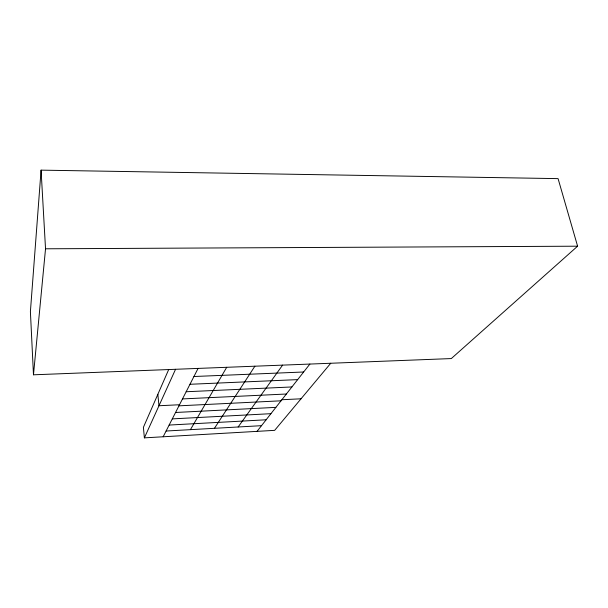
<?xml version="1.0" encoding="UTF-8"?>
<svg xmlns="http://www.w3.org/2000/svg" width="608" height="608" viewBox="0 0 608 608"><rect width="100%" height="100%" fill="white"/><g stroke="black" fill="none" stroke-linecap="round" stroke-linejoin="round"><path stroke-width="0.91" d="M41.078 170.141L30.4 311.623L33.478 374.809L451.311 358.568L577.6 246.194L558.076 178.623L41.078 170.141L45.532 248.794L33.478 374.809M168.644 369.664L143.404 427.325L144.377 437.859L274.664 430.35L330.737 363.257M144.377 437.859L175.56 369.284M163.157 436.772L198.079 368.41M190.433 429.658L226.708 367.3M214.449 428.313L254.881 366.206M238.131 426.983L282.598 365.127M257.04 431.368L309.882 364.063M166.098 431.019L261.508 425.676M169.138 425.06L266.129 419.786M172.292 418.889L270.917 413.683M175.568 412.482L275.88 407.368M179.52 404.746L158.977 405.749L157.844 394.334M281.869 399.737L301.028 398.802M178.965 405.832L281.025 400.809M182.491 398.924L286.368 394.014M186.162 391.75L291.908 386.954M189.97 384.279L297.669 379.62M193.944 376.512L303.65 371.997M45.532 248.794L577.6 246.194"/></g></svg>
